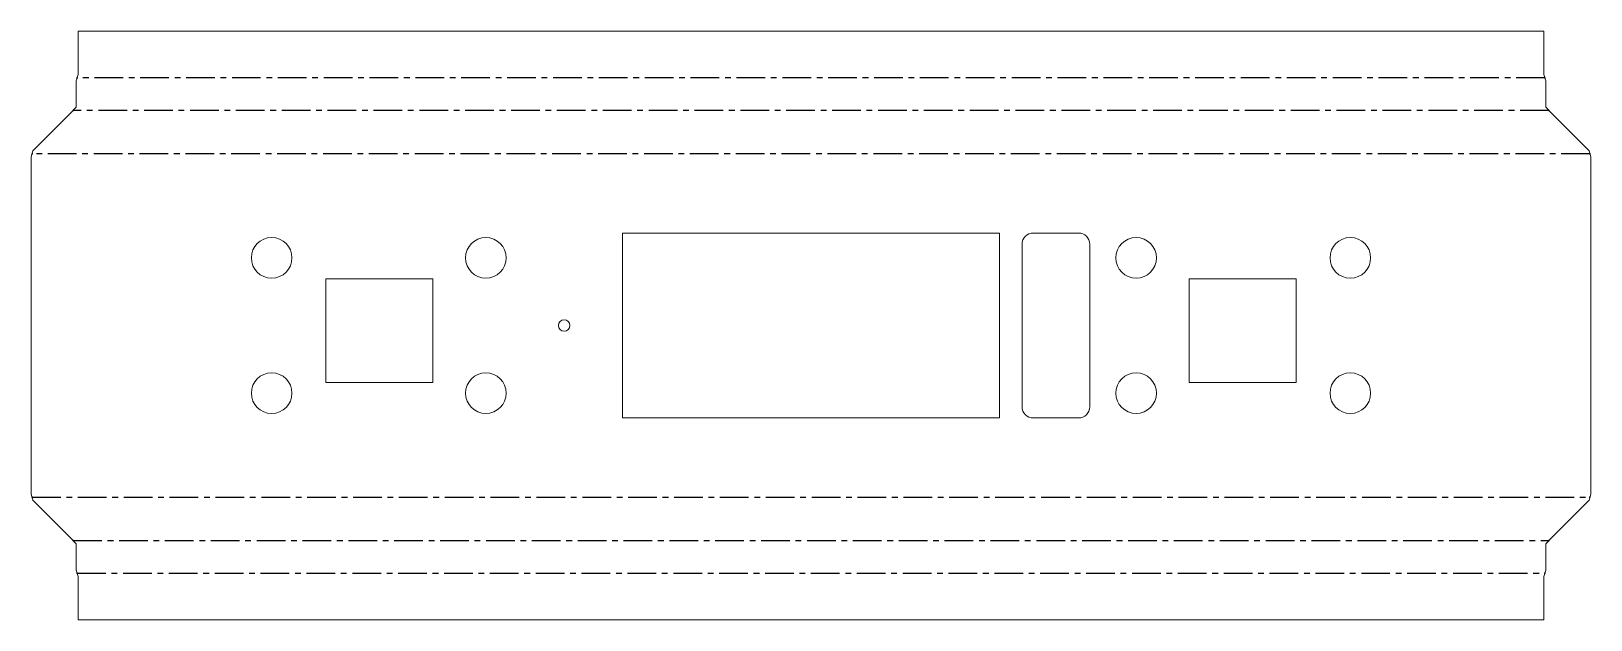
# Model space of a CAD drawing. Header units: millimetres. Extents: x -346 to 346, y -53 to 208.
import ezdxf

# ---------------------------------------------------------------- set-up
doc = ezdxf.new("R2010")
doc.units = ezdxf.units.MM
doc.header["$PDSIZE"] = -1
doc.linetypes.add('CENTERX2', pattern=[20.32, 12.7, -2.54, 2.54, -2.54])

msp = doc.modelspace()

# ---------------------------------------------------------------- linework, layer by layer
at = {"color": 7, "linetype": 'Continuous', "lineweight": 15}
for p, q in [((-324.76, 188.74), (-324.76, 208)), ((324.76, 208), (-324.76, 208)), ((324.76, 208), (324.76, 188.74)), ((-325.5, 186.01), (-324.76, 188.74)), ((324.76, 188.74), (325.5, 186.01)), ((-325.5, 186.01), (-325.5, 174.25)), ((325.5, 174.25), (325.5, 186.01)), ((-328.24, 171.52), (-325.5, 174.25)), ((325.5, 174.25), (328.24, 171.52)), ((-328.24, 171.52), (-344.76, 154.99)), ((328.24, 171.52), (344.76, 154.99)), ((-345.5, 152.26), (-344.76, 154.99)), ((-345.5, 2.74), (-345.5, 152.26)), ((344.76, 154.99), (345.5, 152.26)), ((345.5, 152.26), (345.5, 2.74)), ((83.5, 118.5), (-83.5, 118.5)), ((-83.5, 118.5), (-83.5, 36.5)), ((83.5, 36.5), (83.5, 118.5)), ((118.5, 118.5), (98.5, 118.5)), ((93.5, 113.5), (93.5, 41.5)), ((123.5, 41.5), (123.5, 113.5)), ((-167.5, 98.23), (-215, 98.23)), ((-215, 98.23), (-215, 52.23)), ((-167.5, 52.23), (-167.5, 98.23)), ((167.5, 98.23), (167.5, 52.23)), ((215, 98.23), (167.5, 98.23)), ((215, 52.23), (215, 98.23)), ((-215, 52.23), (-167.5, 52.23)), ((167.5, 52.23), (215, 52.23)), ((-83.5, 36.5), (83.5, 36.5)), ((98.5, 36.5), (118.5, 36.5)), ((-344.76, 0.01), (-345.5, 2.74)), ((-344.76, 0.01), (-328.24, -16.52)), ((328.24, -16.52), (344.76, 0.01)), ((345.5, 2.74), (344.76, 0.01)), ((-325.5, -19.25), (-328.24, -16.52)), ((-325.5, -31.01), (-325.5, -19.25)), ((328.24, -16.52), (325.5, -19.25)), ((325.5, -19.25), (325.5, -31.01)), ((-324.76, -33.74), (-325.5, -31.01)), ((-324.76, -33.74), (-324.76, -53)), ((325.5, -31.01), (324.76, -33.74)), ((324.76, -53), (324.76, -33.74)), ((-324.76, -53), (324.76, -53))]:
    msp.add_line(p, q, dxfattribs=at)
at = {"color": 7, "linetype": 'CENTERX2'}
for p, q in [((325.13, 187.37), (-325.13, 187.37)), ((326.87, 172.88), (-326.87, 172.88)), ((345.13, 153.63), (-345.13, 153.63)), ((-345.13, 1.37), (345.13, 1.37)), ((-326.87, -17.88), (326.87, -17.88)), ((-325.13, -32.37), (325.13, -32.37))]:
    msp.add_line(p, q, dxfattribs=at)
at = {"color": 7, "linetype": 'Continuous', "lineweight": 15}
for centre, radius in [((-238.95, 107.5), 9), ((-144.05, 107.5), 9), ((144.05, 107.5), 9), ((238.95, 107.5), 9), ((-109.35, 77.5), 2.5), ((-238.95, 47.5), 9), ((-144.05, 47.5), 9), ((144.05, 47.5), 9), ((238.95, 47.5), 9)]:
    msp.add_circle(centre, radius, dxfattribs=at)
for centre, start, end in [((98.5, 113.5), 90, 180), ((118.5, 113.5), 0, 90), ((98.5, 41.5), 180, 270), ((118.5, 41.5), 270, 0)]:
    msp.add_arc(centre, 5, start, end, dxfattribs=at)
at = {"color": 7, "linetype": 'Continuous'}
for p in [(-325.13, 187.37), (325.13, 187.37), (-326.87, 172.88), (326.87, 172.88), (-345.13, 153.63), (345.13, 153.63), (-345.13, 1.37), (345.13, 1.37), (-326.87, -17.88), (326.87, -17.88), (-325.13, -32.37), (325.13, -32.37)]:
    msp.add_point(p, dxfattribs=at)

doc.saveas('drawing.dxf')
